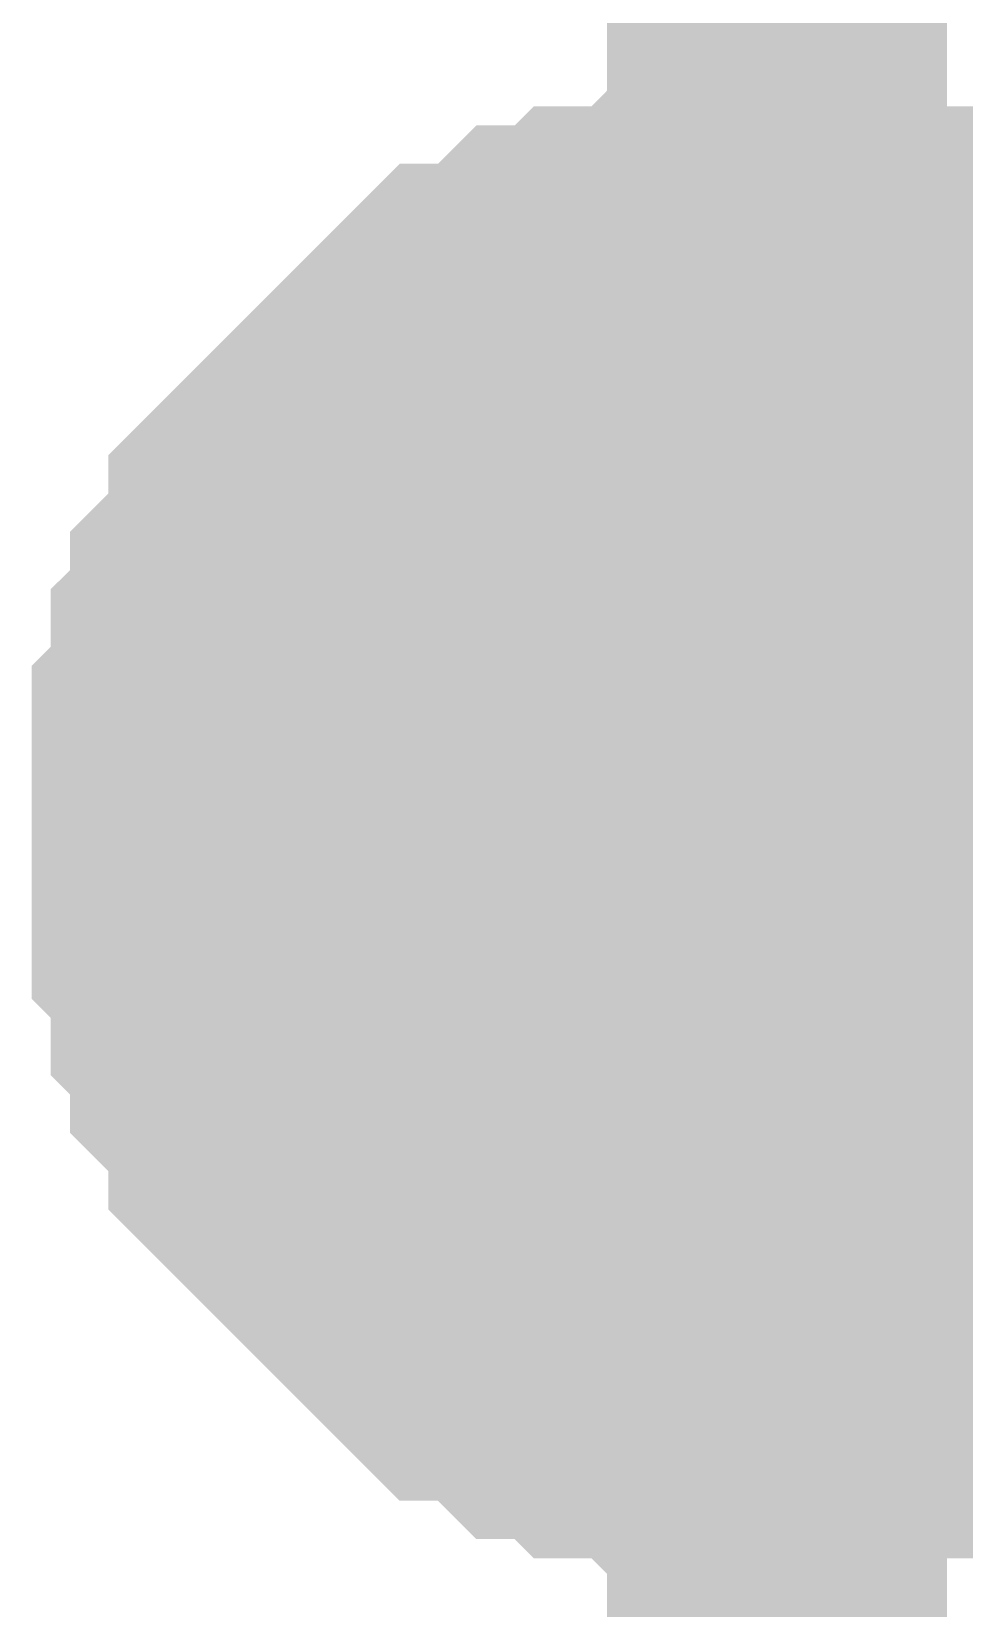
# Model space of a CAD drawing. Header units: inches. Extents: x 0 to 9.5, y -0.01 to 7.51.
# Drawn here: x 0.6757 to 0.7081, y 1.8727 to 1.9274 of the extents above; entities that cross this region are included whole.
import ezdxf

# ---------------------------------------------------------------- set-up
doc = ezdxf.new("R2010")
doc.units = ezdxf.units.IN
doc.header["$MEASUREMENT"] = 0
doc.layers.add('Sheet', color=255, linetype='Continuous')

msp = doc.modelspace()

# ---------------------------------------------------------------- linework, layer by layer
at = {"layer": 'Sheet'}
for points in [[(0.701584, 1.899636, 0.0118, 0.0118, 0), (0.701584, 2.099387, 0.0118, 0.0118, 0)], [(0.681614, 1.899636, 0.0118, 0.0118, 0), (0.681614, 1.900968, 0.0118, 0.0118, 0), (0.681614, 1.901634, 0.0118, 0.0118, 0), (0.681614, 1.902965, 0.0118, 0.0118, 0), (0.68228, 1.903631, 0.0118, 0.0118, 0), (0.68228, 1.904963, 0.0118, 0.0118, 0), (0.68228, 1.905629, 0.0118, 0.0118, 0), (0.682946, 1.906294, 0.0118, 0.0118, 0), (0.682946, 1.907626, 0.0118, 0.0118, 0), (0.683611, 1.908292, 0.0118, 0.0118, 0), (0.684277, 1.908958, 0.0118, 0.0118, 0), (0.684277, 1.910289, 0.0118, 0.0118, 0), (0.684943, 1.910955, 0.0118, 0.0118, 0), (0.685608, 1.911621, 0.0118, 0.0118, 0), (0.686274, 1.912287, 0.0118, 0.0118, 0), (0.686939, 1.912953, 0.0118, 0.0118, 0), (0.687605, 1.913619, 0.0118, 0.0118, 0), (0.688271, 1.914284, 0.0118, 0.0118, 0), (0.688936, 1.91495, 0.0118, 0.0118, 0), (0.689602, 1.915616, 0.0118, 0.0118, 0), (0.690268, 1.916282, 0.0118, 0.0118, 0), (0.690933, 1.916948, 0.0118, 0.0118, 0), (0.692265, 1.916948, 0.0118, 0.0118, 0), (0.69293, 1.917614, 0.0118, 0.0118, 0), (0.693596, 1.918279, 0.0118, 0.0118, 0), (0.694927, 1.918279, 0.0118, 0.0118, 0), (0.695593, 1.918945, 0.0118, 0.0118, 0), (0.696258, 1.918945, 0.0118, 0.0118, 0), (0.69759, 1.918945, 0.0118, 0.0118, 0), (0.698255, 1.919611, 0.0118, 0.0118, 0), (0.699587, 1.919611, 0.0118, 0.0118, 0), (0.700252, 1.919611, 0.0118, 0.0118, 0), (0.701584, 1.919611, 0.0118, 0.0118, 0)], [(0.681614, 1.899636, 0.0118, 0.0118, 0), (0.681614, 1.900968, 0.0118, 0.0118, 0), (0.681614, 1.901634, 0.0118, 0.0118, 0), (0.681614, 1.902965, 0.0118, 0.0118, 0), (0.68228, 1.903631, 0.0118, 0.0118, 0), (0.68228, 1.904963, 0.0118, 0.0118, 0), (0.68228, 1.905629, 0.0118, 0.0118, 0), (0.682946, 1.906294, 0.0118, 0.0118, 0), (0.682946, 1.907626, 0.0118, 0.0118, 0), (0.683611, 1.908292, 0.0118, 0.0118, 0), (0.684277, 1.908958, 0.0118, 0.0118, 0), (0.684277, 1.910289, 0.0118, 0.0118, 0), (0.684943, 1.910955, 0.0118, 0.0118, 0), (0.685608, 1.911621, 0.0118, 0.0118, 0), (0.686274, 1.912287, 0.0118, 0.0118, 0), (0.686939, 1.912953, 0.0118, 0.0118, 0), (0.687605, 1.913619, 0.0118, 0.0118, 0), (0.688271, 1.914284, 0.0118, 0.0118, 0), (0.688936, 1.91495, 0.0118, 0.0118, 0), (0.689602, 1.915616, 0.0118, 0.0118, 0), (0.690268, 1.916282, 0.0118, 0.0118, 0), (0.690933, 1.916948, 0.0118, 0.0118, 0), (0.692265, 1.916948, 0.0118, 0.0118, 0), (0.69293, 1.917614, 0.0118, 0.0118, 0), (0.693596, 1.918279, 0.0118, 0.0118, 0), (0.694927, 1.918279, 0.0118, 0.0118, 0), (0.695593, 1.918945, 0.0118, 0.0118, 0), (0.696258, 1.918945, 0.0118, 0.0118, 0), (0.69759, 1.918945, 0.0118, 0.0118, 0), (0.698255, 1.919611, 0.0118, 0.0118, 0), (0.699587, 1.919611, 0.0118, 0.0118, 0), (0.700252, 1.919611, 0.0118, 0.0118, 0), (0.701584, 1.919611, 0.0118, 0.0118, 0)], [(0.681614, 1.899636, 0.0118, 0.0118, 0), (0.681614, 1.900968, 0.0118, 0.0118, 0), (0.681614, 1.901634, 0.0118, 0.0118, 0), (0.681614, 1.902965, 0.0118, 0.0118, 0), (0.68228, 1.903631, 0.0118, 0.0118, 0), (0.68228, 1.904963, 0.0118, 0.0118, 0), (0.68228, 1.905629, 0.0118, 0.0118, 0), (0.682946, 1.906294, 0.0118, 0.0118, 0), (0.682946, 1.907626, 0.0118, 0.0118, 0), (0.683611, 1.908292, 0.0118, 0.0118, 0), (0.684277, 1.908958, 0.0118, 0.0118, 0), (0.684277, 1.910289, 0.0118, 0.0118, 0), (0.684943, 1.910955, 0.0118, 0.0118, 0), (0.685608, 1.911621, 0.0118, 0.0118, 0), (0.686274, 1.912287, 0.0118, 0.0118, 0), (0.686939, 1.912953, 0.0118, 0.0118, 0), (0.687605, 1.913619, 0.0118, 0.0118, 0), (0.688271, 1.914284, 0.0118, 0.0118, 0), (0.688936, 1.91495, 0.0118, 0.0118, 0), (0.689602, 1.915616, 0.0118, 0.0118, 0), (0.690268, 1.916282, 0.0118, 0.0118, 0), (0.690933, 1.916948, 0.0118, 0.0118, 0), (0.692265, 1.916948, 0.0118, 0.0118, 0), (0.69293, 1.917614, 0.0118, 0.0118, 0), (0.693596, 1.918279, 0.0118, 0.0118, 0), (0.694927, 1.918279, 0.0118, 0.0118, 0), (0.695593, 1.918945, 0.0118, 0.0118, 0), (0.696258, 1.918945, 0.0118, 0.0118, 0), (0.69759, 1.918945, 0.0118, 0.0118, 0), (0.698255, 1.919611, 0.0118, 0.0118, 0), (0.699587, 1.919611, 0.0118, 0.0118, 0), (0.700252, 1.919611, 0.0118, 0.0118, 0), (0.701584, 1.919611, 0.0118, 0.0118, 0)], [(0.681614, 1.899636, 0.0118, 0.0118, 0), (0.681614, 1.900968, 0.0118, 0.0118, 0), (0.681614, 1.901634, 0.0118, 0.0118, 0), (0.681614, 1.902965, 0.0118, 0.0118, 0), (0.68228, 1.903631, 0.0118, 0.0118, 0), (0.68228, 1.904963, 0.0118, 0.0118, 0), (0.68228, 1.905629, 0.0118, 0.0118, 0), (0.682946, 1.906294, 0.0118, 0.0118, 0), (0.682946, 1.907626, 0.0118, 0.0118, 0), (0.683611, 1.908292, 0.0118, 0.0118, 0), (0.684277, 1.908958, 0.0118, 0.0118, 0), (0.684277, 1.910289, 0.0118, 0.0118, 0), (0.684943, 1.910955, 0.0118, 0.0118, 0), (0.685608, 1.911621, 0.0118, 0.0118, 0), (0.686274, 1.912287, 0.0118, 0.0118, 0), (0.686939, 1.912953, 0.0118, 0.0118, 0), (0.687605, 1.913619, 0.0118, 0.0118, 0), (0.688271, 1.914284, 0.0118, 0.0118, 0), (0.688936, 1.91495, 0.0118, 0.0118, 0), (0.689602, 1.915616, 0.0118, 0.0118, 0), (0.690268, 1.916282, 0.0118, 0.0118, 0), (0.690933, 1.916948, 0.0118, 0.0118, 0), (0.692265, 1.916948, 0.0118, 0.0118, 0), (0.69293, 1.917614, 0.0118, 0.0118, 0), (0.693596, 1.918279, 0.0118, 0.0118, 0), (0.694927, 1.918279, 0.0118, 0.0118, 0), (0.695593, 1.918945, 0.0118, 0.0118, 0), (0.696258, 1.918945, 0.0118, 0.0118, 0), (0.69759, 1.918945, 0.0118, 0.0118, 0), (0.698255, 1.919611, 0.0118, 0.0118, 0), (0.699587, 1.919611, 0.0118, 0.0118, 0), (0.700252, 1.919611, 0.0118, 0.0118, 0), (0.701584, 1.919611, 0.0118, 0.0118, 0)], [(0.681614, 1.899636, 0.0118, 0.0118, 0), (0.681614, 1.900968, 0.0118, 0.0118, 0), (0.681614, 1.901634, 0.0118, 0.0118, 0), (0.681614, 1.902965, 0.0118, 0.0118, 0), (0.68228, 1.903631, 0.0118, 0.0118, 0), (0.68228, 1.904963, 0.0118, 0.0118, 0), (0.68228, 1.905629, 0.0118, 0.0118, 0), (0.682946, 1.906294, 0.0118, 0.0118, 0), (0.682946, 1.907626, 0.0118, 0.0118, 0), (0.683611, 1.908292, 0.0118, 0.0118, 0), (0.684277, 1.908958, 0.0118, 0.0118, 0), (0.684277, 1.910289, 0.0118, 0.0118, 0), (0.684943, 1.910955, 0.0118, 0.0118, 0), (0.685608, 1.911621, 0.0118, 0.0118, 0), (0.686274, 1.912287, 0.0118, 0.0118, 0), (0.686939, 1.912953, 0.0118, 0.0118, 0), (0.687605, 1.913619, 0.0118, 0.0118, 0), (0.688271, 1.914284, 0.0118, 0.0118, 0), (0.688936, 1.91495, 0.0118, 0.0118, 0), (0.689602, 1.915616, 0.0118, 0.0118, 0), (0.690268, 1.916282, 0.0118, 0.0118, 0), (0.690933, 1.916948, 0.0118, 0.0118, 0), (0.692265, 1.916948, 0.0118, 0.0118, 0), (0.69293, 1.917614, 0.0118, 0.0118, 0), (0.693596, 1.918279, 0.0118, 0.0118, 0), (0.694927, 1.918279, 0.0118, 0.0118, 0), (0.695593, 1.918945, 0.0118, 0.0118, 0), (0.696258, 1.918945, 0.0118, 0.0118, 0), (0.69759, 1.918945, 0.0118, 0.0118, 0), (0.698255, 1.919611, 0.0118, 0.0118, 0), (0.699587, 1.919611, 0.0118, 0.0118, 0), (0.700252, 1.919611, 0.0118, 0.0118, 0), (0.701584, 1.919611, 0.0118, 0.0118, 0)], [(0.681614, 1.899636, 0.0118, 0.0118, 0), (0.681614, 1.900968, 0.0118, 0.0118, 0), (0.681614, 1.901634, 0.0118, 0.0118, 0), (0.681614, 1.902965, 0.0118, 0.0118, 0), (0.68228, 1.903631, 0.0118, 0.0118, 0), (0.68228, 1.904963, 0.0118, 0.0118, 0), (0.68228, 1.905629, 0.0118, 0.0118, 0), (0.682946, 1.906294, 0.0118, 0.0118, 0), (0.682946, 1.907626, 0.0118, 0.0118, 0), (0.683611, 1.908292, 0.0118, 0.0118, 0), (0.684277, 1.908958, 0.0118, 0.0118, 0), (0.684277, 1.910289, 0.0118, 0.0118, 0), (0.684943, 1.910955, 0.0118, 0.0118, 0), (0.685608, 1.911621, 0.0118, 0.0118, 0), (0.686274, 1.912287, 0.0118, 0.0118, 0), (0.686939, 1.912953, 0.0118, 0.0118, 0), (0.687605, 1.913619, 0.0118, 0.0118, 0), (0.688271, 1.914284, 0.0118, 0.0118, 0), (0.688936, 1.91495, 0.0118, 0.0118, 0), (0.689602, 1.915616, 0.0118, 0.0118, 0), (0.690268, 1.916282, 0.0118, 0.0118, 0), (0.690933, 1.916948, 0.0118, 0.0118, 0), (0.692265, 1.916948, 0.0118, 0.0118, 0), (0.69293, 1.917614, 0.0118, 0.0118, 0), (0.693596, 1.918279, 0.0118, 0.0118, 0), (0.694927, 1.918279, 0.0118, 0.0118, 0), (0.695593, 1.918945, 0.0118, 0.0118, 0), (0.696258, 1.918945, 0.0118, 0.0118, 0), (0.69759, 1.918945, 0.0118, 0.0118, 0), (0.698255, 1.919611, 0.0118, 0.0118, 0), (0.699587, 1.919611, 0.0118, 0.0118, 0), (0.700252, 1.919611, 0.0118, 0.0118, 0), (0.701584, 1.919611, 0.0118, 0.0118, 0)], [(0.681614, 1.899636, 0.0118, 0.0118, 0), (0.681614, 1.900968, 0.0118, 0.0118, 0), (0.681614, 1.901634, 0.0118, 0.0118, 0), (0.681614, 1.902965, 0.0118, 0.0118, 0), (0.68228, 1.903631, 0.0118, 0.0118, 0), (0.68228, 1.904963, 0.0118, 0.0118, 0), (0.68228, 1.905629, 0.0118, 0.0118, 0), (0.682946, 1.906294, 0.0118, 0.0118, 0), (0.682946, 1.907626, 0.0118, 0.0118, 0), (0.683611, 1.908292, 0.0118, 0.0118, 0), (0.684277, 1.908958, 0.0118, 0.0118, 0), (0.684277, 1.910289, 0.0118, 0.0118, 0), (0.684943, 1.910955, 0.0118, 0.0118, 0), (0.685608, 1.911621, 0.0118, 0.0118, 0), (0.686274, 1.912287, 0.0118, 0.0118, 0), (0.686939, 1.912953, 0.0118, 0.0118, 0), (0.687605, 1.913619, 0.0118, 0.0118, 0), (0.688271, 1.914284, 0.0118, 0.0118, 0), (0.688936, 1.91495, 0.0118, 0.0118, 0), (0.689602, 1.915616, 0.0118, 0.0118, 0), (0.690268, 1.916282, 0.0118, 0.0118, 0), (0.690933, 1.916948, 0.0118, 0.0118, 0), (0.692265, 1.916948, 0.0118, 0.0118, 0), (0.69293, 1.917614, 0.0118, 0.0118, 0), (0.693596, 1.918279, 0.0118, 0.0118, 0), (0.694927, 1.918279, 0.0118, 0.0118, 0), (0.695593, 1.918945, 0.0118, 0.0118, 0), (0.696258, 1.918945, 0.0118, 0.0118, 0), (0.69759, 1.918945, 0.0118, 0.0118, 0), (0.698255, 1.919611, 0.0118, 0.0118, 0), (0.699587, 1.919611, 0.0118, 0.0118, 0), (0.700252, 1.919611, 0.0118, 0.0118, 0), (0.701584, 1.919611, 0.0118, 0.0118, 0)], [(0.681614, 1.899636, 0.0118, 0.0118, 0), (0.681614, 1.900968, 0.0118, 0.0118, 0), (0.681614, 1.901634, 0.0118, 0.0118, 0), (0.681614, 1.902965, 0.0118, 0.0118, 0), (0.68228, 1.903631, 0.0118, 0.0118, 0), (0.68228, 1.904963, 0.0118, 0.0118, 0), (0.68228, 1.905629, 0.0118, 0.0118, 0), (0.682946, 1.906294, 0.0118, 0.0118, 0), (0.682946, 1.907626, 0.0118, 0.0118, 0), (0.683611, 1.908292, 0.0118, 0.0118, 0), (0.684277, 1.908958, 0.0118, 0.0118, 0), (0.684277, 1.910289, 0.0118, 0.0118, 0), (0.684943, 1.910955, 0.0118, 0.0118, 0), (0.685608, 1.911621, 0.0118, 0.0118, 0), (0.686274, 1.912287, 0.0118, 0.0118, 0), (0.686939, 1.912953, 0.0118, 0.0118, 0), (0.687605, 1.913619, 0.0118, 0.0118, 0), (0.688271, 1.914284, 0.0118, 0.0118, 0), (0.688936, 1.91495, 0.0118, 0.0118, 0), (0.689602, 1.915616, 0.0118, 0.0118, 0), (0.690268, 1.916282, 0.0118, 0.0118, 0), (0.690933, 1.916948, 0.0118, 0.0118, 0), (0.692265, 1.916948, 0.0118, 0.0118, 0), (0.69293, 1.917614, 0.0118, 0.0118, 0), (0.693596, 1.918279, 0.0118, 0.0118, 0), (0.694927, 1.918279, 0.0118, 0.0118, 0), (0.695593, 1.918945, 0.0118, 0.0118, 0), (0.696258, 1.918945, 0.0118, 0.0118, 0), (0.69759, 1.918945, 0.0118, 0.0118, 0), (0.698255, 1.919611, 0.0118, 0.0118, 0), (0.699587, 1.919611, 0.0118, 0.0118, 0), (0.700252, 1.919611, 0.0118, 0.0118, 0), (0.701584, 1.919611, 0.0118, 0.0118, 0)], [(0.701584, 1.919611, 0.0118, 0.0118, 0), (0.701584, 1.919611, 0.0118, 0.0118, 0)], [(0.701584, 1.919611, 0.0118, 0.0118, 0), (0.702249, 1.919611, 0.0118, 0.0118, 0), (0.70358, 1.919611, 0.0118, 0.0118, 0), (0.704246, 1.919611, 0.0118, 0.0118, 0), (0.705577, 1.918945, 0.0118, 0.0118, 0), (0.706243, 1.918945, 0.0118, 0.0118, 0), (0.707574, 1.918945, 0.0118, 0.0118, 0), (0.70824, 1.918279, 0.0118, 0.0118, 0), (0.708906, 1.918279, 0.0118, 0.0118, 0), (0.710237, 1.917614, 0.0118, 0.0118, 0), (0.710902, 1.916948, 0.0118, 0.0118, 0), (0.711568, 1.916948, 0.0118, 0.0118, 0), (0.712899, 1.916282, 0.0118, 0.0118, 0), (0.713565, 1.915616, 0.0118, 0.0118, 0), (0.714231, 1.91495, 0.0118, 0.0118, 0)], [(0.701584, 1.919611, 0.0118, 0.0118, 0), (0.701584, 1.919611, 0.0118, 0.0118, 0)], [(0.701584, 1.919611, 0.0118, 0.0118, 0), (0.702249, 1.919611, 0.0118, 0.0118, 0), (0.70358, 1.919611, 0.0118, 0.0118, 0), (0.704246, 1.919611, 0.0118, 0.0118, 0), (0.705577, 1.918945, 0.0118, 0.0118, 0), (0.706243, 1.918945, 0.0118, 0.0118, 0), (0.707574, 1.918945, 0.0118, 0.0118, 0), (0.70824, 1.918279, 0.0118, 0.0118, 0), (0.708906, 1.918279, 0.0118, 0.0118, 0), (0.710237, 1.917614, 0.0118, 0.0118, 0), (0.710902, 1.916948, 0.0118, 0.0118, 0), (0.711568, 1.916948, 0.0118, 0.0118, 0), (0.712899, 1.916282, 0.0118, 0.0118, 0), (0.713565, 1.915616, 0.0118, 0.0118, 0), (0.714231, 1.91495, 0.0118, 0.0118, 0)], [(0.701584, 1.919611, 0.0118, 0.0118, 0), (0.701584, 1.919611, 0.0118, 0.0118, 0)], [(0.701584, 1.919611, 0.0118, 0.0118, 0), (0.702249, 1.919611, 0.0118, 0.0118, 0), (0.70358, 1.919611, 0.0118, 0.0118, 0), (0.704246, 1.919611, 0.0118, 0.0118, 0), (0.705577, 1.918945, 0.0118, 0.0118, 0), (0.706243, 1.918945, 0.0118, 0.0118, 0), (0.707574, 1.918945, 0.0118, 0.0118, 0), (0.70824, 1.918279, 0.0118, 0.0118, 0), (0.708906, 1.918279, 0.0118, 0.0118, 0), (0.710237, 1.917614, 0.0118, 0.0118, 0), (0.710902, 1.916948, 0.0118, 0.0118, 0), (0.711568, 1.916948, 0.0118, 0.0118, 0), (0.712899, 1.916282, 0.0118, 0.0118, 0), (0.713565, 1.915616, 0.0118, 0.0118, 0), (0.714231, 1.91495, 0.0118, 0.0118, 0)], [(0.701584, 1.919611, 0.0118, 0.0118, 0), (0.701584, 1.919611, 0.0118, 0.0118, 0)], [(0.701584, 1.919611, 0.0118, 0.0118, 0), (0.702249, 1.919611, 0.0118, 0.0118, 0), (0.70358, 1.919611, 0.0118, 0.0118, 0), (0.704246, 1.919611, 0.0118, 0.0118, 0), (0.705577, 1.918945, 0.0118, 0.0118, 0), (0.706243, 1.918945, 0.0118, 0.0118, 0), (0.707574, 1.918945, 0.0118, 0.0118, 0), (0.70824, 1.918279, 0.0118, 0.0118, 0), (0.708906, 1.918279, 0.0118, 0.0118, 0), (0.710237, 1.917614, 0.0118, 0.0118, 0), (0.710902, 1.916948, 0.0118, 0.0118, 0), (0.711568, 1.916948, 0.0118, 0.0118, 0), (0.712899, 1.916282, 0.0118, 0.0118, 0), (0.713565, 1.915616, 0.0118, 0.0118, 0), (0.714231, 1.91495, 0.0118, 0.0118, 0)], [(0.701584, 1.919611, 0.0118, 0.0118, 0), (0.701584, 1.919611, 0.0118, 0.0118, 0)], [(0.701584, 1.919611, 0.0118, 0.0118, 0), (0.702249, 1.919611, 0.0118, 0.0118, 0), (0.70358, 1.919611, 0.0118, 0.0118, 0), (0.704246, 1.919611, 0.0118, 0.0118, 0), (0.705577, 1.918945, 0.0118, 0.0118, 0), (0.706243, 1.918945, 0.0118, 0.0118, 0), (0.707574, 1.918945, 0.0118, 0.0118, 0), (0.70824, 1.918279, 0.0118, 0.0118, 0), (0.708906, 1.918279, 0.0118, 0.0118, 0), (0.710237, 1.917614, 0.0118, 0.0118, 0), (0.710902, 1.916948, 0.0118, 0.0118, 0), (0.711568, 1.916948, 0.0118, 0.0118, 0), (0.712899, 1.916282, 0.0118, 0.0118, 0), (0.713565, 1.915616, 0.0118, 0.0118, 0), (0.714231, 1.91495, 0.0118, 0.0118, 0)], [(0.701584, 1.919611, 0.0118, 0.0118, 0), (0.701584, 1.919611, 0.0118, 0.0118, 0)], [(0.701584, 1.919611, 0.0118, 0.0118, 0), (0.702249, 1.919611, 0.0118, 0.0118, 0), (0.70358, 1.919611, 0.0118, 0.0118, 0), (0.704246, 1.919611, 0.0118, 0.0118, 0), (0.705577, 1.918945, 0.0118, 0.0118, 0), (0.706243, 1.918945, 0.0118, 0.0118, 0), (0.707574, 1.918945, 0.0118, 0.0118, 0), (0.70824, 1.918279, 0.0118, 0.0118, 0), (0.708906, 1.918279, 0.0118, 0.0118, 0), (0.710237, 1.917614, 0.0118, 0.0118, 0), (0.710902, 1.916948, 0.0118, 0.0118, 0), (0.711568, 1.916948, 0.0118, 0.0118, 0), (0.712899, 1.916282, 0.0118, 0.0118, 0), (0.713565, 1.915616, 0.0118, 0.0118, 0), (0.714231, 1.91495, 0.0118, 0.0118, 0)], [(0.701584, 1.919611, 0.0118, 0.0118, 0), (0.701584, 1.919611, 0.0118, 0.0118, 0)], [(0.701584, 1.919611, 0.0118, 0.0118, 0), (0.702249, 1.919611, 0.0118, 0.0118, 0), (0.70358, 1.919611, 0.0118, 0.0118, 0), (0.704246, 1.919611, 0.0118, 0.0118, 0), (0.705577, 1.918945, 0.0118, 0.0118, 0), (0.706243, 1.918945, 0.0118, 0.0118, 0), (0.707574, 1.918945, 0.0118, 0.0118, 0), (0.70824, 1.918279, 0.0118, 0.0118, 0), (0.708906, 1.918279, 0.0118, 0.0118, 0), (0.710237, 1.917614, 0.0118, 0.0118, 0), (0.710902, 1.916948, 0.0118, 0.0118, 0), (0.711568, 1.916948, 0.0118, 0.0118, 0), (0.712899, 1.916282, 0.0118, 0.0118, 0), (0.713565, 1.915616, 0.0118, 0.0118, 0), (0.714231, 1.91495, 0.0118, 0.0118, 0)], [(0.701584, 1.919611, 0.0118, 0.0118, 0), (0.701584, 1.919611, 0.0118, 0.0118, 0)], [(0.701584, 1.919611, 0.0118, 0.0118, 0), (0.702249, 1.919611, 0.0118, 0.0118, 0), (0.70358, 1.919611, 0.0118, 0.0118, 0), (0.704246, 1.919611, 0.0118, 0.0118, 0), (0.705577, 1.918945, 0.0118, 0.0118, 0), (0.706243, 1.918945, 0.0118, 0.0118, 0), (0.707574, 1.918945, 0.0118, 0.0118, 0), (0.70824, 1.918279, 0.0118, 0.0118, 0), (0.708906, 1.918279, 0.0118, 0.0118, 0), (0.710237, 1.917614, 0.0118, 0.0118, 0), (0.710902, 1.916948, 0.0118, 0.0118, 0), (0.711568, 1.916948, 0.0118, 0.0118, 0), (0.712899, 1.916282, 0.0118, 0.0118, 0), (0.713565, 1.915616, 0.0118, 0.0118, 0), (0.714231, 1.91495, 0.0118, 0.0118, 0)], [(0.701584, 1.879661, 0.0118, 0.0118, 0), (0.700252, 1.879661, 0.0118, 0.0118, 0), (0.699587, 1.879661, 0.0118, 0.0118, 0), (0.698255, 1.879661, 0.0118, 0.0118, 0), (0.69759, 1.880327, 0.0118, 0.0118, 0), (0.696258, 1.880327, 0.0118, 0.0118, 0), (0.695593, 1.880327, 0.0118, 0.0118, 0), (0.694927, 1.880993, 0.0118, 0.0118, 0), (0.693596, 1.880993, 0.0118, 0.0118, 0), (0.69293, 1.881658, 0.0118, 0.0118, 0), (0.692265, 1.882324, 0.0118, 0.0118, 0), (0.690933, 1.882324, 0.0118, 0.0118, 0), (0.690268, 1.88299, 0.0118, 0.0118, 0), (0.689602, 1.883656, 0.0118, 0.0118, 0), (0.688936, 1.884322, 0.0118, 0.0118, 0), (0.688271, 1.884988, 0.0118, 0.0118, 0), (0.687605, 1.885653, 0.0118, 0.0118, 0), (0.686939, 1.886319, 0.0118, 0.0118, 0), (0.686274, 1.886985, 0.0118, 0.0118, 0), (0.685608, 1.887651, 0.0118, 0.0118, 0), (0.684943, 1.888317, 0.0118, 0.0118, 0), (0.684277, 1.888983, 0.0118, 0.0118, 0), (0.684277, 1.890314, 0.0118, 0.0118, 0), (0.683611, 1.89098, 0.0118, 0.0118, 0), (0.682946, 1.891646, 0.0118, 0.0118, 0), (0.682946, 1.892978, 0.0118, 0.0118, 0), (0.68228, 1.893643, 0.0118, 0.0118, 0), (0.68228, 1.894309, 0.0118, 0.0118, 0), (0.68228, 1.895641, 0.0118, 0.0118, 0), (0.681614, 1.896307, 0.0118, 0.0118, 0), (0.681614, 1.897638, 0.0118, 0.0118, 0), (0.681614, 1.898304, 0.0118, 0.0118, 0), (0.681614, 1.899636, 0.0118, 0.0118, 0)], [(0.681614, 1.899636, 0.0118, 0.0118, 0), (0.681614, 1.899636, 0.0118, 0.0118, 0)], [(0.701584, 1.879661, 0.0118, 0.0118, 0), (0.700252, 1.879661, 0.0118, 0.0118, 0), (0.699587, 1.879661, 0.0118, 0.0118, 0), (0.698255, 1.879661, 0.0118, 0.0118, 0), (0.69759, 1.880327, 0.0118, 0.0118, 0), (0.696258, 1.880327, 0.0118, 0.0118, 0), (0.695593, 1.880327, 0.0118, 0.0118, 0), (0.694927, 1.880993, 0.0118, 0.0118, 0), (0.693596, 1.880993, 0.0118, 0.0118, 0), (0.69293, 1.881658, 0.0118, 0.0118, 0), (0.692265, 1.882324, 0.0118, 0.0118, 0), (0.690933, 1.882324, 0.0118, 0.0118, 0), (0.690268, 1.88299, 0.0118, 0.0118, 0), (0.689602, 1.883656, 0.0118, 0.0118, 0), (0.688936, 1.884322, 0.0118, 0.0118, 0), (0.688271, 1.884988, 0.0118, 0.0118, 0), (0.687605, 1.885653, 0.0118, 0.0118, 0), (0.686939, 1.886319, 0.0118, 0.0118, 0), (0.686274, 1.886985, 0.0118, 0.0118, 0), (0.685608, 1.887651, 0.0118, 0.0118, 0), (0.684943, 1.888317, 0.0118, 0.0118, 0), (0.684277, 1.888983, 0.0118, 0.0118, 0), (0.684277, 1.890314, 0.0118, 0.0118, 0), (0.683611, 1.89098, 0.0118, 0.0118, 0), (0.682946, 1.891646, 0.0118, 0.0118, 0), (0.682946, 1.892978, 0.0118, 0.0118, 0), (0.68228, 1.893643, 0.0118, 0.0118, 0), (0.68228, 1.894309, 0.0118, 0.0118, 0), (0.68228, 1.895641, 0.0118, 0.0118, 0), (0.681614, 1.896307, 0.0118, 0.0118, 0), (0.681614, 1.897638, 0.0118, 0.0118, 0), (0.681614, 1.898304, 0.0118, 0.0118, 0), (0.681614, 1.899636, 0.0118, 0.0118, 0)], [(0.681614, 1.899636, 0.0118, 0.0118, 0), (0.681614, 1.899636, 0.0118, 0.0118, 0)], [(0.701584, 1.879661, 0.0118, 0.0118, 0), (0.700252, 1.879661, 0.0118, 0.0118, 0), (0.699587, 1.879661, 0.0118, 0.0118, 0), (0.698255, 1.879661, 0.0118, 0.0118, 0), (0.69759, 1.880327, 0.0118, 0.0118, 0), (0.696258, 1.880327, 0.0118, 0.0118, 0), (0.695593, 1.880327, 0.0118, 0.0118, 0), (0.694927, 1.880993, 0.0118, 0.0118, 0), (0.693596, 1.880993, 0.0118, 0.0118, 0), (0.69293, 1.881658, 0.0118, 0.0118, 0), (0.692265, 1.882324, 0.0118, 0.0118, 0), (0.690933, 1.882324, 0.0118, 0.0118, 0), (0.690268, 1.88299, 0.0118, 0.0118, 0), (0.689602, 1.883656, 0.0118, 0.0118, 0), (0.688936, 1.884322, 0.0118, 0.0118, 0), (0.688271, 1.884988, 0.0118, 0.0118, 0), (0.687605, 1.885653, 0.0118, 0.0118, 0), (0.686939, 1.886319, 0.0118, 0.0118, 0), (0.686274, 1.886985, 0.0118, 0.0118, 0), (0.685608, 1.887651, 0.0118, 0.0118, 0), (0.684943, 1.888317, 0.0118, 0.0118, 0), (0.684277, 1.888983, 0.0118, 0.0118, 0), (0.684277, 1.890314, 0.0118, 0.0118, 0), (0.683611, 1.89098, 0.0118, 0.0118, 0), (0.682946, 1.891646, 0.0118, 0.0118, 0), (0.682946, 1.892978, 0.0118, 0.0118, 0), (0.68228, 1.893643, 0.0118, 0.0118, 0), (0.68228, 1.894309, 0.0118, 0.0118, 0), (0.68228, 1.895641, 0.0118, 0.0118, 0), (0.681614, 1.896307, 0.0118, 0.0118, 0), (0.681614, 1.897638, 0.0118, 0.0118, 0), (0.681614, 1.898304, 0.0118, 0.0118, 0), (0.681614, 1.899636, 0.0118, 0.0118, 0)], [(0.681614, 1.899636, 0.0118, 0.0118, 0), (0.681614, 1.899636, 0.0118, 0.0118, 0)], [(0.701584, 1.879661, 0.0118, 0.0118, 0), (0.700252, 1.879661, 0.0118, 0.0118, 0), (0.699587, 1.879661, 0.0118, 0.0118, 0), (0.698255, 1.879661, 0.0118, 0.0118, 0), (0.69759, 1.880327, 0.0118, 0.0118, 0), (0.696258, 1.880327, 0.0118, 0.0118, 0), (0.695593, 1.880327, 0.0118, 0.0118, 0), (0.694927, 1.880993, 0.0118, 0.0118, 0), (0.693596, 1.880993, 0.0118, 0.0118, 0), (0.69293, 1.881658, 0.0118, 0.0118, 0), (0.692265, 1.882324, 0.0118, 0.0118, 0), (0.690933, 1.882324, 0.0118, 0.0118, 0), (0.690268, 1.88299, 0.0118, 0.0118, 0), (0.689602, 1.883656, 0.0118, 0.0118, 0), (0.688936, 1.884322, 0.0118, 0.0118, 0), (0.688271, 1.884988, 0.0118, 0.0118, 0), (0.687605, 1.885653, 0.0118, 0.0118, 0), (0.686939, 1.886319, 0.0118, 0.0118, 0), (0.686274, 1.886985, 0.0118, 0.0118, 0), (0.685608, 1.887651, 0.0118, 0.0118, 0), (0.684943, 1.888317, 0.0118, 0.0118, 0), (0.684277, 1.888983, 0.0118, 0.0118, 0), (0.684277, 1.890314, 0.0118, 0.0118, 0), (0.683611, 1.89098, 0.0118, 0.0118, 0), (0.682946, 1.891646, 0.0118, 0.0118, 0), (0.682946, 1.892978, 0.0118, 0.0118, 0), (0.68228, 1.893643, 0.0118, 0.0118, 0), (0.68228, 1.894309, 0.0118, 0.0118, 0), (0.68228, 1.895641, 0.0118, 0.0118, 0), (0.681614, 1.896307, 0.0118, 0.0118, 0), (0.681614, 1.897638, 0.0118, 0.0118, 0), (0.681614, 1.898304, 0.0118, 0.0118, 0), (0.681614, 1.899636, 0.0118, 0.0118, 0)], [(0.681614, 1.899636, 0.0118, 0.0118, 0), (0.681614, 1.899636, 0.0118, 0.0118, 0)], [(0.701584, 1.879661, 0.0118, 0.0118, 0), (0.700252, 1.879661, 0.0118, 0.0118, 0), (0.699587, 1.879661, 0.0118, 0.0118, 0), (0.698255, 1.879661, 0.0118, 0.0118, 0), (0.69759, 1.880327, 0.0118, 0.0118, 0), (0.696258, 1.880327, 0.0118, 0.0118, 0), (0.695593, 1.880327, 0.0118, 0.0118, 0), (0.694927, 1.880993, 0.0118, 0.0118, 0), (0.693596, 1.880993, 0.0118, 0.0118, 0), (0.69293, 1.881658, 0.0118, 0.0118, 0), (0.692265, 1.882324, 0.0118, 0.0118, 0), (0.690933, 1.882324, 0.0118, 0.0118, 0), (0.690268, 1.88299, 0.0118, 0.0118, 0), (0.689602, 1.883656, 0.0118, 0.0118, 0), (0.688936, 1.884322, 0.0118, 0.0118, 0), (0.688271, 1.884988, 0.0118, 0.0118, 0), (0.687605, 1.885653, 0.0118, 0.0118, 0), (0.686939, 1.886319, 0.0118, 0.0118, 0), (0.686274, 1.886985, 0.0118, 0.0118, 0), (0.685608, 1.887651, 0.0118, 0.0118, 0), (0.684943, 1.888317, 0.0118, 0.0118, 0), (0.684277, 1.888983, 0.0118, 0.0118, 0), (0.684277, 1.890314, 0.0118, 0.0118, 0), (0.683611, 1.89098, 0.0118, 0.0118, 0), (0.682946, 1.891646, 0.0118, 0.0118, 0), (0.682946, 1.892978, 0.0118, 0.0118, 0), (0.68228, 1.893643, 0.0118, 0.0118, 0), (0.68228, 1.894309, 0.0118, 0.0118, 0), (0.68228, 1.895641, 0.0118, 0.0118, 0), (0.681614, 1.896307, 0.0118, 0.0118, 0), (0.681614, 1.897638, 0.0118, 0.0118, 0), (0.681614, 1.898304, 0.0118, 0.0118, 0), (0.681614, 1.899636, 0.0118, 0.0118, 0)], [(0.681614, 1.899636, 0.0118, 0.0118, 0), (0.681614, 1.899636, 0.0118, 0.0118, 0)], [(0.701584, 1.879661, 0.0118, 0.0118, 0), (0.700252, 1.879661, 0.0118, 0.0118, 0), (0.699587, 1.879661, 0.0118, 0.0118, 0), (0.698255, 1.879661, 0.0118, 0.0118, 0), (0.69759, 1.880327, 0.0118, 0.0118, 0), (0.696258, 1.880327, 0.0118, 0.0118, 0), (0.695593, 1.880327, 0.0118, 0.0118, 0), (0.694927, 1.880993, 0.0118, 0.0118, 0), (0.693596, 1.880993, 0.0118, 0.0118, 0), (0.69293, 1.881658, 0.0118, 0.0118, 0), (0.692265, 1.882324, 0.0118, 0.0118, 0), (0.690933, 1.882324, 0.0118, 0.0118, 0), (0.690268, 1.88299, 0.0118, 0.0118, 0), (0.689602, 1.883656, 0.0118, 0.0118, 0), (0.688936, 1.884322, 0.0118, 0.0118, 0), (0.688271, 1.884988, 0.0118, 0.0118, 0), (0.687605, 1.885653, 0.0118, 0.0118, 0), (0.686939, 1.886319, 0.0118, 0.0118, 0), (0.686274, 1.886985, 0.0118, 0.0118, 0), (0.685608, 1.887651, 0.0118, 0.0118, 0), (0.684943, 1.888317, 0.0118, 0.0118, 0), (0.684277, 1.888983, 0.0118, 0.0118, 0), (0.684277, 1.890314, 0.0118, 0.0118, 0), (0.683611, 1.89098, 0.0118, 0.0118, 0), (0.682946, 1.891646, 0.0118, 0.0118, 0), (0.682946, 1.892978, 0.0118, 0.0118, 0), (0.68228, 1.893643, 0.0118, 0.0118, 0), (0.68228, 1.894309, 0.0118, 0.0118, 0), (0.68228, 1.895641, 0.0118, 0.0118, 0), (0.681614, 1.896307, 0.0118, 0.0118, 0), (0.681614, 1.897638, 0.0118, 0.0118, 0), (0.681614, 1.898304, 0.0118, 0.0118, 0), (0.681614, 1.899636, 0.0118, 0.0118, 0)], [(0.681614, 1.899636, 0.0118, 0.0118, 0), (0.681614, 1.899636, 0.0118, 0.0118, 0)], [(0.701584, 1.879661, 0.0118, 0.0118, 0), (0.700252, 1.879661, 0.0118, 0.0118, 0), (0.699587, 1.879661, 0.0118, 0.0118, 0), (0.698255, 1.879661, 0.0118, 0.0118, 0), (0.69759, 1.880327, 0.0118, 0.0118, 0), (0.696258, 1.880327, 0.0118, 0.0118, 0), (0.695593, 1.880327, 0.0118, 0.0118, 0), (0.694927, 1.880993, 0.0118, 0.0118, 0), (0.693596, 1.880993, 0.0118, 0.0118, 0), (0.69293, 1.881658, 0.0118, 0.0118, 0), (0.692265, 1.882324, 0.0118, 0.0118, 0), (0.690933, 1.882324, 0.0118, 0.0118, 0), (0.690268, 1.88299, 0.0118, 0.0118, 0), (0.689602, 1.883656, 0.0118, 0.0118, 0), (0.688936, 1.884322, 0.0118, 0.0118, 0), (0.688271, 1.884988, 0.0118, 0.0118, 0), (0.687605, 1.885653, 0.0118, 0.0118, 0), (0.686939, 1.886319, 0.0118, 0.0118, 0), (0.686274, 1.886985, 0.0118, 0.0118, 0), (0.685608, 1.887651, 0.0118, 0.0118, 0), (0.684943, 1.888317, 0.0118, 0.0118, 0), (0.684277, 1.888983, 0.0118, 0.0118, 0), (0.684277, 1.890314, 0.0118, 0.0118, 0), (0.683611, 1.89098, 0.0118, 0.0118, 0), (0.682946, 1.891646, 0.0118, 0.0118, 0), (0.682946, 1.892978, 0.0118, 0.0118, 0), (0.68228, 1.893643, 0.0118, 0.0118, 0), (0.68228, 1.894309, 0.0118, 0.0118, 0), (0.68228, 1.895641, 0.0118, 0.0118, 0), (0.681614, 1.896307, 0.0118, 0.0118, 0), (0.681614, 1.897638, 0.0118, 0.0118, 0), (0.681614, 1.898304, 0.0118, 0.0118, 0), (0.681614, 1.899636, 0.0118, 0.0118, 0)], [(0.681614, 1.899636, 0.0118, 0.0118, 0), (0.681614, 1.899636, 0.0118, 0.0118, 0)], [(0.701584, 1.879661, 0.0118, 0.0118, 0), (0.700252, 1.879661, 0.0118, 0.0118, 0), (0.699587, 1.879661, 0.0118, 0.0118, 0), (0.698255, 1.879661, 0.0118, 0.0118, 0), (0.69759, 1.880327, 0.0118, 0.0118, 0), (0.696258, 1.880327, 0.0118, 0.0118, 0), (0.695593, 1.880327, 0.0118, 0.0118, 0), (0.694927, 1.880993, 0.0118, 0.0118, 0), (0.693596, 1.880993, 0.0118, 0.0118, 0), (0.69293, 1.881658, 0.0118, 0.0118, 0), (0.692265, 1.882324, 0.0118, 0.0118, 0), (0.690933, 1.882324, 0.0118, 0.0118, 0), (0.690268, 1.88299, 0.0118, 0.0118, 0), (0.689602, 1.883656, 0.0118, 0.0118, 0), (0.688936, 1.884322, 0.0118, 0.0118, 0), (0.688271, 1.884988, 0.0118, 0.0118, 0), (0.687605, 1.885653, 0.0118, 0.0118, 0), (0.686939, 1.886319, 0.0118, 0.0118, 0), (0.686274, 1.886985, 0.0118, 0.0118, 0), (0.685608, 1.887651, 0.0118, 0.0118, 0), (0.684943, 1.888317, 0.0118, 0.0118, 0), (0.684277, 1.888983, 0.0118, 0.0118, 0), (0.684277, 1.890314, 0.0118, 0.0118, 0), (0.683611, 1.89098, 0.0118, 0.0118, 0), (0.682946, 1.891646, 0.0118, 0.0118, 0), (0.682946, 1.892978, 0.0118, 0.0118, 0), (0.68228, 1.893643, 0.0118, 0.0118, 0), (0.68228, 1.894309, 0.0118, 0.0118, 0), (0.68228, 1.895641, 0.0118, 0.0118, 0), (0.681614, 1.896307, 0.0118, 0.0118, 0), (0.681614, 1.897638, 0.0118, 0.0118, 0), (0.681614, 1.898304, 0.0118, 0.0118, 0), (0.681614, 1.899636, 0.0118, 0.0118, 0)], [(0.681614, 1.899636, 0.0118, 0.0118, 0), (0.681614, 1.899636, 0.0118, 0.0118, 0)], [(1.101633, 1.899636, 0.0118, 0.0118, 0), (0.701584, 1.899636, 0.0118, 0.0118, 0), (0.701584, 1.699885, 0.0118, 0.0118, 0), (0.701584, 1.499467, 0.0118, 0.0118, 0)], [(0.714231, 1.884322, 0.0118, 0.0118, 0), (0.713565, 1.883656, 0.0118, 0.0118, 0), (0.712899, 1.88299, 0.0118, 0.0118, 0), (0.711568, 1.882324, 0.0118, 0.0118, 0), (0.710902, 1.882324, 0.0118, 0.0118, 0), (0.710237, 1.881658, 0.0118, 0.0118, 0), (0.708906, 1.880993, 0.0118, 0.0118, 0), (0.70824, 1.880993, 0.0118, 0.0118, 0), (0.707574, 1.880327, 0.0118, 0.0118, 0), (0.706243, 1.880327, 0.0118, 0.0118, 0), (0.705577, 1.880327, 0.0118, 0.0118, 0), (0.704246, 1.879661, 0.0118, 0.0118, 0), (0.70358, 1.879661, 0.0118, 0.0118, 0), (0.702249, 1.879661, 0.0118, 0.0118, 0), (0.701584, 1.879661, 0.0118, 0.0118, 0)], [(0.714231, 1.884322, 0.0118, 0.0118, 0), (0.713565, 1.883656, 0.0118, 0.0118, 0), (0.712899, 1.88299, 0.0118, 0.0118, 0), (0.711568, 1.882324, 0.0118, 0.0118, 0), (0.710902, 1.882324, 0.0118, 0.0118, 0), (0.710237, 1.881658, 0.0118, 0.0118, 0), (0.708906, 1.880993, 0.0118, 0.0118, 0), (0.70824, 1.880993, 0.0118, 0.0118, 0), (0.707574, 1.880327, 0.0118, 0.0118, 0), (0.706243, 1.880327, 0.0118, 0.0118, 0), (0.705577, 1.880327, 0.0118, 0.0118, 0), (0.704246, 1.879661, 0.0118, 0.0118, 0), (0.70358, 1.879661, 0.0118, 0.0118, 0), (0.702249, 1.879661, 0.0118, 0.0118, 0), (0.701584, 1.879661, 0.0118, 0.0118, 0)], [(0.714231, 1.884322, 0.0118, 0.0118, 0), (0.713565, 1.883656, 0.0118, 0.0118, 0), (0.712899, 1.88299, 0.0118, 0.0118, 0), (0.711568, 1.882324, 0.0118, 0.0118, 0), (0.710902, 1.882324, 0.0118, 0.0118, 0), (0.710237, 1.881658, 0.0118, 0.0118, 0), (0.708906, 1.880993, 0.0118, 0.0118, 0), (0.70824, 1.880993, 0.0118, 0.0118, 0), (0.707574, 1.880327, 0.0118, 0.0118, 0), (0.706243, 1.880327, 0.0118, 0.0118, 0), (0.705577, 1.880327, 0.0118, 0.0118, 0), (0.704246, 1.879661, 0.0118, 0.0118, 0), (0.70358, 1.879661, 0.0118, 0.0118, 0), (0.702249, 1.879661, 0.0118, 0.0118, 0), (0.701584, 1.879661, 0.0118, 0.0118, 0)], [(0.714231, 1.884322, 0.0118, 0.0118, 0), (0.713565, 1.883656, 0.0118, 0.0118, 0), (0.712899, 1.88299, 0.0118, 0.0118, 0), (0.711568, 1.882324, 0.0118, 0.0118, 0), (0.710902, 1.882324, 0.0118, 0.0118, 0), (0.710237, 1.881658, 0.0118, 0.0118, 0), (0.708906, 1.880993, 0.0118, 0.0118, 0), (0.70824, 1.880993, 0.0118, 0.0118, 0), (0.707574, 1.880327, 0.0118, 0.0118, 0), (0.706243, 1.880327, 0.0118, 0.0118, 0), (0.705577, 1.880327, 0.0118, 0.0118, 0), (0.704246, 1.879661, 0.0118, 0.0118, 0), (0.70358, 1.879661, 0.0118, 0.0118, 0), (0.702249, 1.879661, 0.0118, 0.0118, 0), (0.701584, 1.879661, 0.0118, 0.0118, 0)], [(0.714231, 1.884322, 0.0118, 0.0118, 0), (0.713565, 1.883656, 0.0118, 0.0118, 0), (0.712899, 1.88299, 0.0118, 0.0118, 0), (0.711568, 1.882324, 0.0118, 0.0118, 0), (0.710902, 1.882324, 0.0118, 0.0118, 0), (0.710237, 1.881658, 0.0118, 0.0118, 0), (0.708906, 1.880993, 0.0118, 0.0118, 0), (0.70824, 1.880993, 0.0118, 0.0118, 0), (0.707574, 1.880327, 0.0118, 0.0118, 0), (0.706243, 1.880327, 0.0118, 0.0118, 0), (0.705577, 1.880327, 0.0118, 0.0118, 0), (0.704246, 1.879661, 0.0118, 0.0118, 0), (0.70358, 1.879661, 0.0118, 0.0118, 0), (0.702249, 1.879661, 0.0118, 0.0118, 0), (0.701584, 1.879661, 0.0118, 0.0118, 0)], [(0.714231, 1.884322, 0.0118, 0.0118, 0), (0.713565, 1.883656, 0.0118, 0.0118, 0), (0.712899, 1.88299, 0.0118, 0.0118, 0), (0.711568, 1.882324, 0.0118, 0.0118, 0), (0.710902, 1.882324, 0.0118, 0.0118, 0), (0.710237, 1.881658, 0.0118, 0.0118, 0), (0.708906, 1.880993, 0.0118, 0.0118, 0), (0.70824, 1.880993, 0.0118, 0.0118, 0), (0.707574, 1.880327, 0.0118, 0.0118, 0), (0.706243, 1.880327, 0.0118, 0.0118, 0), (0.705577, 1.880327, 0.0118, 0.0118, 0), (0.704246, 1.879661, 0.0118, 0.0118, 0), (0.70358, 1.879661, 0.0118, 0.0118, 0), (0.702249, 1.879661, 0.0118, 0.0118, 0), (0.701584, 1.879661, 0.0118, 0.0118, 0)], [(0.714231, 1.884322, 0.0118, 0.0118, 0), (0.713565, 1.883656, 0.0118, 0.0118, 0), (0.712899, 1.88299, 0.0118, 0.0118, 0), (0.711568, 1.882324, 0.0118, 0.0118, 0), (0.710902, 1.882324, 0.0118, 0.0118, 0), (0.710237, 1.881658, 0.0118, 0.0118, 0), (0.708906, 1.880993, 0.0118, 0.0118, 0), (0.70824, 1.880993, 0.0118, 0.0118, 0), (0.707574, 1.880327, 0.0118, 0.0118, 0), (0.706243, 1.880327, 0.0118, 0.0118, 0), (0.705577, 1.880327, 0.0118, 0.0118, 0), (0.704246, 1.879661, 0.0118, 0.0118, 0), (0.70358, 1.879661, 0.0118, 0.0118, 0), (0.702249, 1.879661, 0.0118, 0.0118, 0), (0.701584, 1.879661, 0.0118, 0.0118, 0)], [(0.714231, 1.884322, 0.0118, 0.0118, 0), (0.713565, 1.883656, 0.0118, 0.0118, 0), (0.712899, 1.88299, 0.0118, 0.0118, 0), (0.711568, 1.882324, 0.0118, 0.0118, 0), (0.710902, 1.882324, 0.0118, 0.0118, 0), (0.710237, 1.881658, 0.0118, 0.0118, 0), (0.708906, 1.880993, 0.0118, 0.0118, 0), (0.70824, 1.880993, 0.0118, 0.0118, 0), (0.707574, 1.880327, 0.0118, 0.0118, 0), (0.706243, 1.880327, 0.0118, 0.0118, 0), (0.705577, 1.880327, 0.0118, 0.0118, 0), (0.704246, 1.879661, 0.0118, 0.0118, 0), (0.70358, 1.879661, 0.0118, 0.0118, 0), (0.702249, 1.879661, 0.0118, 0.0118, 0), (0.701584, 1.879661, 0.0118, 0.0118, 0)]]:
    msp.add_lwpolyline(points, format="xyseb", dxfattribs=at)
msp.add_lwpolyline([(0.69, 1.9, 0.02, 0.02, 1), (0.71, 1.9, 0.02, 0.02, 1)], format="xyseb", close=True, dxfattribs=at)

doc.saveas('drawing.dxf')
